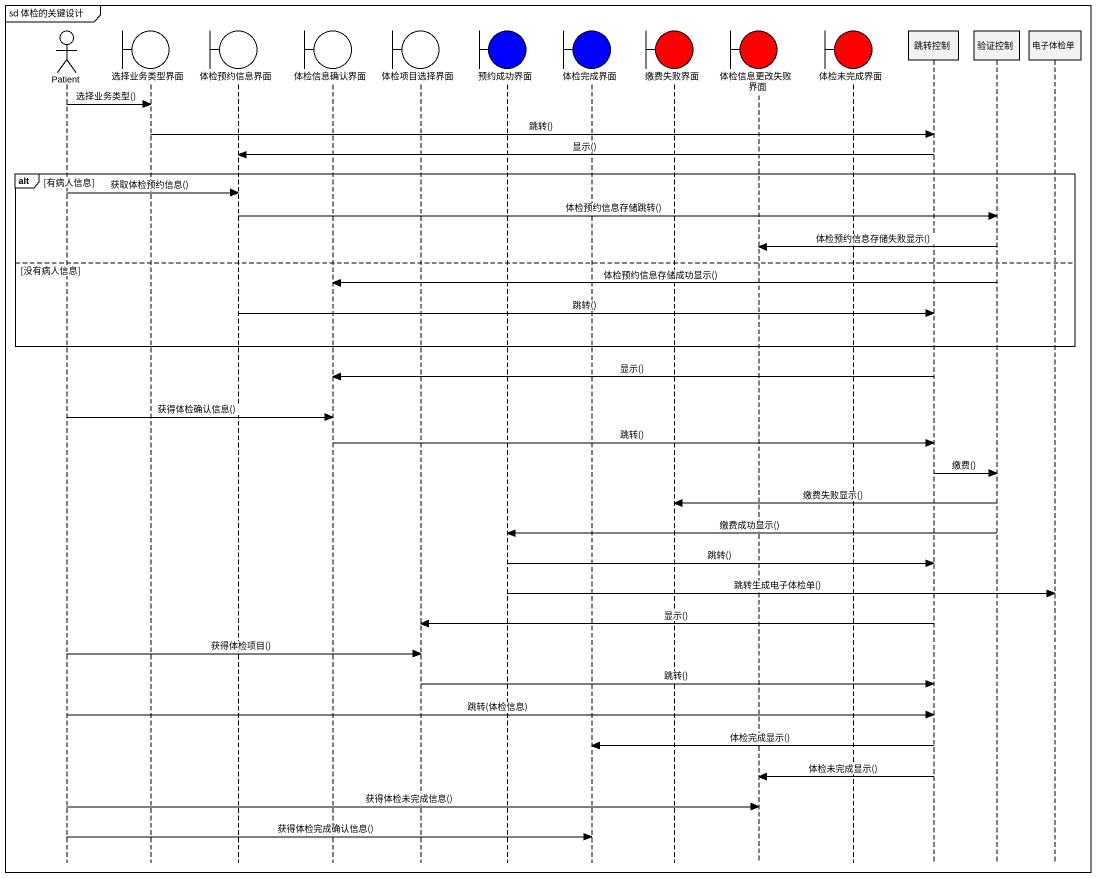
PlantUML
@startuml
mainframe sd 体检的关键设计
hide footbox
actor Patient
boundary 选择业务类型界面
boundary 体检预约信息界面
boundary 体检信息确认界面
boundary 体检项目选择界面
boundary 预约成功界面 #0000FF
boundary 体检完成界面 #0000FF
boundary 缴费失败界面 #FF0000
boundary 体检信息更改失败界面 #FF0000
boundary 体检未完成界面 #FF0000
participant 跳转控制
participant 验证控制
participant 电子体检单

Patient -> 选择业务类型界面 : 选择业务类型()
选择业务类型界面 -> 跳转控制 : 跳转()
跳转控制 -> 体检预约信息界面 : 显示()
alt 有病人信息
  Patient -> 体检预约信息界面 : 获取体检预约信息()
  体检预约信息界面 -> 验证控制 : 体检预约信息存储跳转()
  验证控制 -> 体检信息更改失败界面 : 体检预约信息存储失败显示()
else 没有病人信息
  验证控制 -> 体检信息确认界面 : 体检预约信息存储成功显示()
  体检预约信息界面 -> 跳转控制 : 跳转()
end
跳转控制 -> 体检信息确认界面 : 显示()
Patient -> 体检信息确认界面 : 获得体检确认信息()
体检信息确认界面 -> 跳转控制 : 跳转()
跳转控制 -> 验证控制 : 缴费()
验证控制 -> 缴费失败界面 : 缴费失败显示()
验证控制 -> 预约成功界面 : 缴费成功显示()
预约成功界面 -> 跳转控制 : 跳转()
预约成功界面 -> 电子体检单 : 跳转生成电子体检单()
跳转控制 -> 体检项目选择界面 : 显示()
Patient -> 体检项目选择界面 : 获得体检项目()
体检项目选择界面 -> 跳转控制 : 跳转()
Patient -> 跳转控制 : 跳转(体检信息)
跳转控制 -> 体检完成界面 : 体检完成显示()
跳转控制 -> 体检信息更改失败界面 : 体检未完成显示()
Patient -> 体检信息更改失败界面 : 获得体检未完成信息()
Patient -> 体检完成界面 : 获得体检完成确认信息()
@enduml
